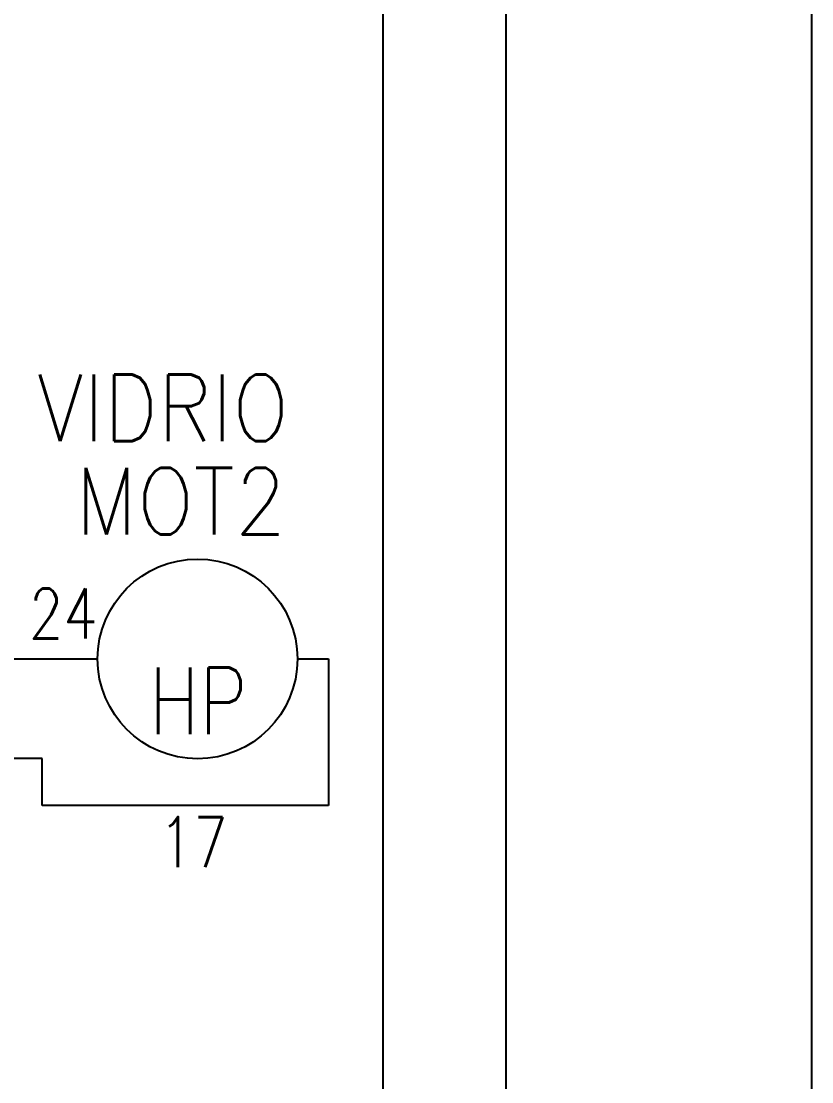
# Model space of a CAD drawing. Header units: millimetres. Extents: x 123.5 to 144.3, y 105.4 to 121.6.
# Drawn here: x 141.289 to 144.256, y 113.625 to 117.608 of the extents above; entities that cross this region are included whole.
import ezdxf
from ezdxf.enums import TextEntityAlignment as Align

# ---------------------------------------------------------------- set-up
doc = ezdxf.new("R2010")
doc.units = ezdxf.units.MM
for name, color, linetype in [('BLK_12AWG', 7, 'Continuous'), ('DESC', 250, 'Continuous'), ('MISC', 7, 'Continuous'), ('SYMS', 7, 'Continuous'), ('TAGS', 250, 'Continuous'), ('WIREFIXED', 7, 'Continuous'), ('WIRES', 7, 'Continuous')]:
    doc.layers.add(name, color=color, linetype=linetype)
doc.styles.add('WD', font='romans.shx')

# ---------------------------------------------------------------- blocks, each defined once
blk = doc.blocks.new('HMO12')
blk.add_circle((0, 0), 0.1875)
at = {"style": 'WD'}
for tag, width, p in [('INST', 0.7, (-0.0257, 0.5595)), ('LOC', 0.7, (-0.0257, 0.3899)), ('TAG1', 0.9, (-0.0312, 0.2336)), ('RATING1', 0.8, (0, 0))]:
    blk.add_attdef(tag, text='', height=0.125, dxfattribs=dict(at, width=width)).set_placement(p, align=Align.CENTER)
at = {"style": 'WD', "flags": 9}
blk.add_attdef('FAMILY', text='', height=0.01, dxfattribs=at).set_placement((-0.0053, 0.1698), align=Align.CENTER)
at = {"linetype": 'Continuous', "style": 'WD', "flags": 1}
for tag, p in [('CAT', (0, 0.1593)), ('MFG', (0, 0.1404))]:
    blk.add_attdef(tag, text='', height=0.01, dxfattribs=at).set_placement(p, align=Align.MIDDLE)
at = {"style": 'WD'}
for tag, p, width in [('DESC1', (1.126, 0.0461), 0.9), ('DESC2', (1.126, -0.1101), 0.9), ('DESC3', (1.126, -0.2664), 0.9), ('RATING3', (1.125, -0.4226), 0.8), ('RATING4', (1.125, -0.5789), 0.8), ('WDTAGALT', (1.125, -0.75), 0.7)]:
    blk.add_attdef(tag, p, '', height=0.125, dxfattribs=dict(at, width=width))
at = {"linetype": 'Continuous', "style": 'WD', "flags": 9}
blk.add_attdef('ASSYCODE', text='', height=0.01, dxfattribs=at).set_placement((0, 0.125), align=Align.CENTER)
at = {"style": 'WD', "flags": 1}
for tag, p in [('X4TERM01', (-0.1875, 0)), ('X1TERM02', (0.1875, 0)), ('X0TERM03', (0.1326, -0.1326))]:
    blk.add_attdef(tag, p, '', height=0.0125, dxfattribs=at)
at = {"style": 'WD', "width": 0.8}
blk.add_attdef('RATING2', text='', height=0.125, dxfattribs=at).set_placement((0.0012, -0.0165), align=Align.TOP_CENTER)
at = {"linetype": 'Continuous', "style": 'WD'}
blk.add_attdef('TERM01', text='', height=0.125, dxfattribs=at).set_placement((-0.2312, -0.0349), align=Align.TOP_RIGHT)
for tag, p in [('TERM02', (0.2312, -0.0349)), ('TERM03', (0.0625, -0.2188))]:
    blk.add_attdef(tag, text='', height=0.125, dxfattribs=at).set_placement(p, align=Align.TOP_LEFT)
blk = doc.blocks.new('WD_WNH')
at = {"linetype": 'Continuous', "style": 'WD', "width": 0.8}
blk.add_attdef('WIRENO', text='', height=0.125, dxfattribs=at).set_placement((0, 0.0625), align=Align.CENTER)
at = {"style": 'WD', "flags": 1}
for tag, p in [('W01USER', (0, 0.0781)), ('W02USER', (0, 0.0703)), ('W03USER', (0, 0.0625)), ('W04USER', (0, 0.0547)), ('W05USER', (0, 0.0469)), ('W06USER', (0, 0.0391)), ('W07USER', (0, 0.0312)), ('W08USER', (0, 0.0234)), ('W09USER', (0, 0.0156)), ('W10USER', (0, 0.0078))]:
    blk.add_attdef(tag, text='', height=0.005, dxfattribs=at).set_placement(p, align=Align.CENTER)

msp = doc.modelspace()

# ---------------------------------------------------------------- linework, layer by layer
at = {"color": 7, "linetype": 'Continuous'}
msp.add_line((144.2555, 105.4055), (144.2555, 121.5905), dxfattribs=at)
at = {"layer": 'BLK_12AWG'}
msp.add_line((143.1085, 112.2828), (143.1085, 118.5405), dxfattribs=at)
at = {"layer": 'WIRES'}
for p, q in [((142.6465, 111.8733), (142.6465, 117.7931)), ((141.0875, 115.2134), (141.5754, 115.2134)), ((142.3254, 115.2134), (142.4424, 115.2134)), ((142.4424, 115.2134), (142.4424, 114.6629)), ((141.3667, 114.8388), (140.907, 114.8388)), ((141.3667, 114.6629), (141.3667, 114.8388)), ((142.4424, 114.6629), (141.3667, 114.6629))]:
    msp.add_line(p, q, dxfattribs=at)

# ---------------------------------------------------------------- block references
at = {"layer": 'SYMS'}
ref = msp.add_blockref('HMO12', (141.9504, 115.2134), dxfattribs=dict(at, xscale=2, yscale=2, zscale=2))
ref.add_attrib('RATING2', 'HP', dxfattribs={"layer": 'MISC', "height": 0.25, "style": 'WD', "width": 0.8}).set_placement((141.9529, 115.1805), align=Align.TOP_CENTER)
ref.add_attrib('DESC1', 'VIDRIO', (141.3484, 116.0312), dxfattribs={"layer": 'DESC', "height": 0.25, "style": 'WD', "width": 0.9})
ref.add_attrib('TAG1', 'MOT2', dxfattribs={"layer": 'TAGS', "height": 0.25, "style": 'WD', "width": 0.9}).set_placement((141.8879, 115.6807), align=Align.CENTER)
at = {"layer": 'WIREFIXED'}
ref = msp.add_blockref('WD_WNH', (140.6962, 115.196), dxfattribs=dict(at, xscale=1.5, yscale=1.5, zscale=1.5))
ref.add_attrib('WIRENOF', '24', dxfattribs={"linetype": 'Continuous', "height": 0.1875, "style": 'WD', "width": 0.8}).set_placement((141.4462, 115.2898), align=Align.CENTER)
ref = msp.add_blockref('WD_WNH', (141.9344, 114.3379), dxfattribs=dict(at, xscale=1.5, yscale=1.5, zscale=1.5))
ref.add_attrib('WIRENOF', '17', dxfattribs={"linetype": 'Continuous', "height": 0.1875, "style": 'WD', "width": 0.8}).set_placement((141.9344, 114.4317), align=Align.CENTER)

doc.saveas('drawing.dxf')
